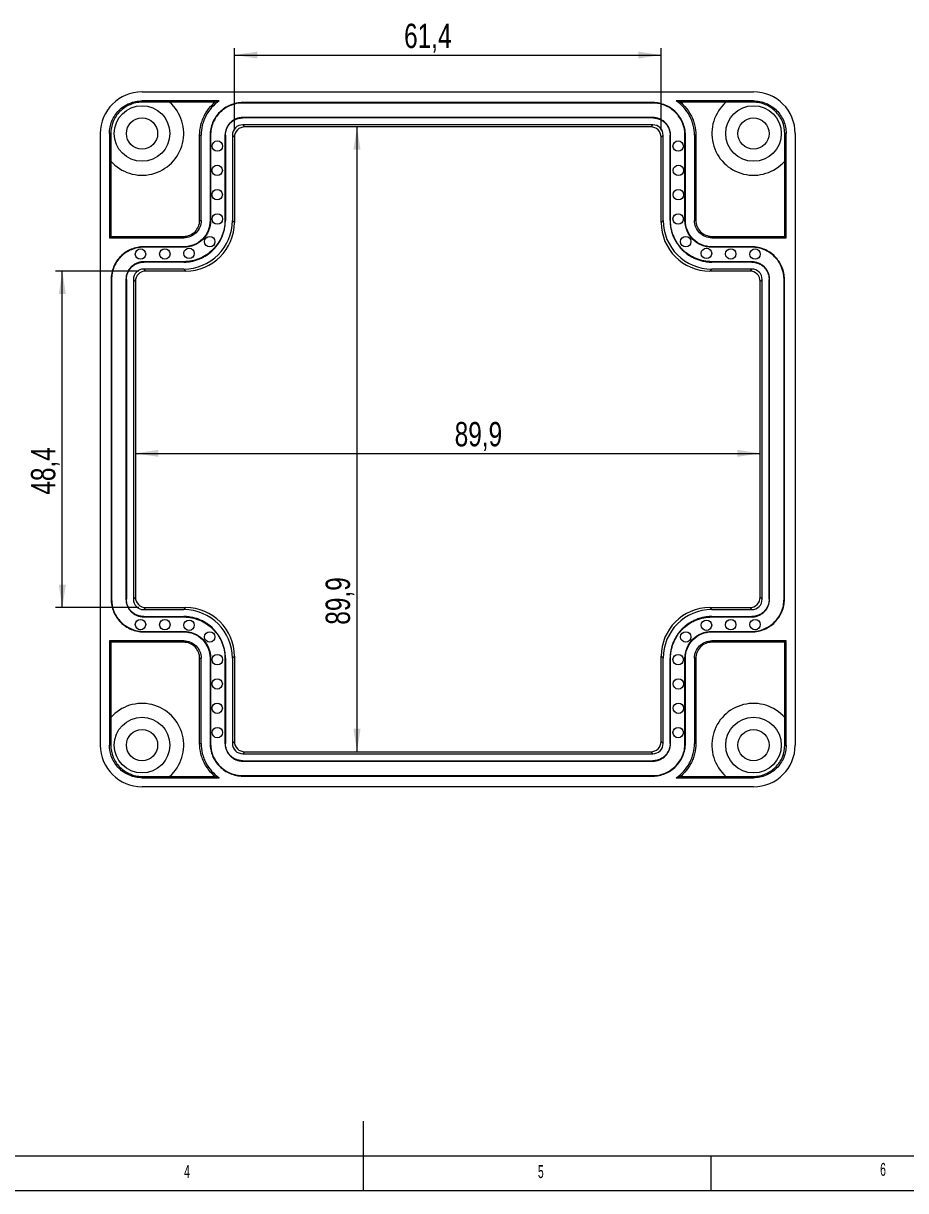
# Model space of a CAD drawing. Header units: millimetres. Extents: x 5 to 415, y 5 to 292.
# Drawn here: x 161 to 288, y 5 to 173 of the extents above; entities that cross this region are included whole.
import ezdxf

# ---------------------------------------------------------------- set-up
doc = ezdxf.new("R2010")
doc.units = ezdxf.units.MM
doc.layers.add('LAYER_1', color=179, linetype='Continuous', lineweight=15)
doc.styles.add('SLDTEXTSTYLE1', font='TXT', dxfattribs={"width": 0.605})
doc.styles.add('SLDTEXTSTYLE3', font='TXT', dxfattribs={"width": 0.75})
doc.dimstyles.new('SLDDIMSTYLE2', dxfattribs={"dimtxt": 3.5, "dimasz": 3.302, "dimexe": 0, "dimexo": 0.0625, "dimgap": 0.875, "dimtad": 1, "dimdec": 1, "dimrnd": 1e-09, "dimzin": 12, "dimdsep": 46, "dimtxsty": 'SLDTEXTSTYLE3', "dimsah": 1, "dimcen": 0.09, "dimadec": 0, "dimazin": 3, "dimtfac": 1, "dimtdec": 1, "dimtofl": 0, "dimtmove": 0, "dimatfit": 3, "dimfxl": 1, "dimfrac": 2, "dimtolj": 1, "dimtzin": 12, "dimarcsym": 0})
doc.dimstyles.new('SLDDIMSTYLE4', dxfattribs={"dimtxt": 3.5, "dimasz": 3.302, "dimexe": 0, "dimexo": 0.0625, "dimgap": 0.875, "dimtad": 1, "dimdec": 1, "dimrnd": 1e-09, "dimzin": 12, "dimdsep": 46, "dimtxsty": 'SLDTEXTSTYLE3', "dimsah": 1, "dimcen": 0.09, "dimadec": 0, "dimazin": 3, "dimtfac": 1, "dimtofl": 0, "dimtmove": 0, "dimatfit": 3, "dimfxl": 1, "dimfrac": 2, "dimtolj": 1, "dimtzin": 12, "dimarcsym": 0})

# ---------------------------------------------------------------- blocks, each defined once
blk = doc.blocks.new('*D18')
at = {"layer": 'LAYER_1'}
blk.add_line((177.16, 111.09), (267.08, 111.09), dxfattribs=at)
for points in [[(177.16, 111.09), (180.47, 110.58), (180.47, 111.59)], [(267.08, 111.09), (263.78, 111.59), (263.78, 110.58)]]:
    blk.add_solid(points, dxfattribs=at)
at = {"layer": 'LAYER_1', "insert": (223.12, 115.6, 7.7), "char_height": 3.5, "attachment_point": 1, "style": 'SLDTEXTSTYLE3'}
blk.add_mtext('89,9', dxfattribs=at)
blk = doc.blocks.new('*D19')
at = {"layer": 'LAYER_1'}
blk.add_line((209.06, 158.07), (209.06, 68.15), dxfattribs=at)
for points in [[(209.06, 158.07), (208.55, 154.76), (209.57, 154.76)], [(209.06, 68.15), (209.57, 71.45), (208.55, 71.45)]]:
    blk.add_solid(points, dxfattribs=at)
at = {"layer": 'LAYER_1', "insert": (204.55, 86.43, 7.7), "char_height": 3.5, "attachment_point": 1, "rotation": 90, "style": 'SLDTEXTSTYLE3'}
blk.add_mtext('89,9', dxfattribs=at)
blk = doc.blocks.new('*D20')
at = {"layer": 'LAYER_1'}
for p, q in [((177.66, 137.32), (165.65, 137.32)), ((166.65, 88.9), (166.65, 137.32)), ((177.66, 88.9), (165.65, 88.9))]:
    blk.add_line(p, q, dxfattribs=at)
for points in [[(166.65, 137.32), (166.14, 134.01), (167.16, 134.01)], [(166.65, 88.9), (167.16, 92.2), (166.14, 92.2)]]:
    blk.add_solid(points, dxfattribs=at)
at = {"layer": 'LAYER_1', "insert": (162.14, 105.14, 7.7), "char_height": 3.5, "attachment_point": 1, "rotation": 90, "style": 'SLDTEXTSTYLE3'}
blk.add_mtext('48,4', dxfattribs=at)
blk = doc.blocks.new('*D21')
at = {"layer": 'LAYER_1'}
for p, q in [((191.41, 157.57), (191.41, 169.4)), ((191.41, 168.4), (252.83, 168.4)), ((252.83, 157.57), (252.83, 169.4))]:
    blk.add_line(p, q, dxfattribs=at)
for points in [[(191.41, 168.4), (194.72, 167.89), (194.72, 168.9)], [(252.83, 168.4), (249.53, 168.9), (249.53, 167.89)]]:
    blk.add_solid(points, dxfattribs=at)
at = {"layer": 'LAYER_1', "insert": (215.84, 172.91, 7.7), "char_height": 3.5, "attachment_point": 1, "style": 'SLDTEXTSTYLE3'}
blk.add_mtext('61,4', dxfattribs=at)

msp = doc.modelspace()

# ---------------------------------------------------------------- linework, layer by layer
at = {"color": 7, "linetype": 'Continuous', "lineweight": 15}
for p, q in [((178.121, 163.106), (266.125, 163.106)), ((178.121, 161.6), (178.121, 161.806)), ((189.232, 161.806), (178.121, 161.806)), ((182.099, 161.6), (178.121, 161.6)), ((188.622, 161.6), (182.099, 161.6)), ((251.624, 161.556), (192.623, 161.556)), ((192.623, 161.497), (192.623, 161.556)), ((251.624, 161.497), (192.623, 161.497)), ((251.624, 161.497), (251.624, 161.556)), ((266.125, 161.806), (255.015, 161.806)), ((262.148, 161.6), (255.625, 161.6)), ((266.125, 161.6), (262.148, 161.6)), ((266.125, 161.6), (266.125, 161.806)), ((192.623, 159.415), (192.623, 159.356)), ((251.624, 159.415), (192.623, 159.415)), ((251.624, 159.356), (192.623, 159.356)), ((251.624, 158.356), (192.623, 158.356)), ((192.623, 158.356), (192.913, 158.065)), ((251.333, 158.065), (192.913, 158.065)), ((251.333, 158.065), (251.624, 158.356)), ((251.624, 159.415), (251.624, 159.356)), ((172.123, 69.104), (172.123, 157.108)), ((173.629, 157.108), (173.423, 157.108)), ((173.423, 157.108), (173.423, 142.106)), ((173.629, 157.108), (173.629, 153.13)), ((186.417, 156.856), (186.623, 156.856)), ((186.417, 144.603), (186.417, 156.856)), ((186.623, 144.603), (186.623, 156.856)), ((187.923, 156.856), (187.923, 144.603)), ((187.982, 156.856), (187.923, 156.856)), ((187.982, 156.856), (187.982, 144.603)), ((190.064, 156.856), (190.064, 144.603)), ((190.064, 156.856), (190.123, 156.856)), ((190.123, 156.856), (190.123, 144.603)), ((191.123, 156.856), (191.123, 144.603)), ((191.414, 156.566), (191.123, 156.856)), ((191.414, 156.566), (191.414, 144.313)), ((253.123, 156.856), (252.833, 156.566)), ((252.833, 144.313), (252.833, 156.566)), ((253.123, 144.603), (253.123, 156.856)), ((254.182, 156.856), (254.123, 156.856)), ((254.123, 144.603), (254.123, 156.856)), ((254.182, 144.603), (254.182, 156.856)), ((256.264, 156.856), (256.323, 156.856)), ((256.264, 144.603), (256.264, 156.856)), ((256.323, 144.603), (256.323, 156.856)), ((257.623, 156.856), (257.623, 144.603)), ((257.829, 156.856), (257.623, 156.856)), ((257.829, 156.856), (257.829, 144.603)), ((270.617, 157.108), (270.823, 157.108)), ((270.617, 153.13), (270.617, 157.108)), ((270.823, 142.106), (270.823, 157.108)), ((272.123, 157.108), (272.123, 69.104)), ((173.629, 153.13), (173.629, 142.312)), ((270.617, 142.312), (270.617, 153.13)), ((186.417, 144.603), (186.623, 144.603)), ((187.982, 144.603), (187.923, 144.603)), ((190.064, 144.603), (190.123, 144.603)), ((191.123, 144.603), (191.414, 144.313)), ((252.833, 144.313), (253.123, 144.603)), ((254.182, 144.603), (254.123, 144.603)), ((256.264, 144.603), (256.323, 144.603)), ((257.829, 144.603), (257.623, 144.603)), ((173.629, 142.312), (173.423, 142.106)), ((173.423, 142.106), (184.126, 142.106)), ((173.629, 142.312), (184.126, 142.312)), ((184.126, 142.312), (184.126, 142.106)), ((260.121, 142.312), (260.121, 142.106)), ((260.121, 142.312), (270.617, 142.312)), ((260.121, 142.106), (270.823, 142.106)), ((270.617, 142.312), (270.823, 142.106)), ((184.126, 140.806), (178.373, 140.806)), ((178.373, 140.747), (178.373, 140.806)), ((184.126, 140.747), (178.373, 140.747)), ((184.126, 140.747), (184.126, 140.806)), ((265.874, 140.806), (260.121, 140.806)), ((260.121, 140.747), (260.121, 140.806)), ((265.874, 140.747), (260.121, 140.747)), ((265.874, 140.747), (265.874, 140.806)), ((178.373, 138.665), (178.373, 138.606)), ((184.126, 138.665), (178.373, 138.665)), ((184.126, 138.606), (178.373, 138.606)), ((184.126, 138.665), (184.126, 138.606)), ((260.121, 138.665), (260.121, 138.606)), ((265.874, 138.665), (260.121, 138.665)), ((265.874, 138.606), (260.121, 138.606)), ((265.874, 138.665), (265.874, 138.606)), ((173.673, 136.106), (173.673, 90.105)), ((173.732, 136.106), (173.673, 136.106)), ((173.732, 136.106), (173.732, 90.105)), ((175.814, 136.106), (175.814, 90.105)), ((175.814, 136.106), (175.873, 136.106)), ((175.873, 136.106), (175.873, 90.105)), ((176.873, 136.106), (176.873, 90.105)), ((177.164, 135.816), (176.873, 136.106)), ((184.126, 137.606), (178.373, 137.606)), ((178.373, 137.606), (178.663, 137.315)), ((184.416, 137.315), (178.663, 137.315)), ((184.416, 137.315), (184.126, 137.606)), ((260.121, 137.606), (259.83, 137.315)), ((265.583, 137.315), (259.83, 137.315)), ((265.874, 137.606), (260.121, 137.606)), ((265.583, 137.315), (265.874, 137.606)), ((267.373, 136.106), (267.083, 135.816)), ((267.373, 90.105), (267.373, 136.106)), ((268.432, 136.106), (268.373, 136.106)), ((268.373, 90.105), (268.373, 136.106)), ((268.432, 90.105), (268.432, 136.106)), ((270.514, 136.106), (270.573, 136.106)), ((270.514, 90.105), (270.514, 136.106)), ((270.573, 90.105), (270.573, 136.106)), ((177.164, 135.816), (177.164, 90.396)), ((267.083, 90.396), (267.083, 135.816)), ((173.732, 90.105), (173.673, 90.105)), ((175.814, 90.105), (175.873, 90.105)), ((176.873, 90.105), (177.164, 90.396)), ((267.083, 90.396), (267.373, 90.105)), ((268.432, 90.105), (268.373, 90.105)), ((270.514, 90.105), (270.573, 90.105)), ((178.663, 88.897), (178.373, 88.606)), ((178.373, 88.606), (184.126, 88.606)), ((178.373, 87.547), (178.373, 87.606)), ((178.373, 87.606), (184.126, 87.606)), ((178.373, 87.547), (184.126, 87.547)), ((178.663, 88.897), (184.416, 88.897)), ((184.126, 88.606), (184.416, 88.897)), ((184.126, 87.547), (184.126, 87.606)), ((259.83, 88.897), (260.121, 88.606)), ((259.83, 88.897), (265.583, 88.897)), ((260.121, 88.606), (265.874, 88.606)), ((260.121, 87.547), (260.121, 87.606)), ((260.121, 87.606), (265.874, 87.606)), ((260.121, 87.547), (265.874, 87.547)), ((265.874, 88.606), (265.583, 88.897)), ((265.874, 87.547), (265.874, 87.606)), ((184.126, 84.106), (173.423, 84.106)), ((173.423, 84.106), (173.423, 69.104)), ((173.629, 83.9), (173.423, 84.106)), ((178.373, 85.465), (178.373, 85.406)), ((178.373, 85.465), (184.126, 85.465)), ((178.373, 85.406), (184.126, 85.406)), ((184.126, 85.465), (184.126, 85.406)), ((184.126, 83.9), (184.126, 84.106)), ((260.121, 85.465), (260.121, 85.406)), ((260.121, 85.465), (265.874, 85.465)), ((260.121, 85.406), (265.874, 85.406)), ((260.121, 83.9), (260.121, 84.106)), ((270.823, 84.106), (260.121, 84.106)), ((265.874, 85.465), (265.874, 85.406)), ((270.617, 83.9), (270.823, 84.106)), ((270.823, 69.104), (270.823, 84.106)), ((184.126, 83.9), (173.629, 83.9)), ((173.629, 83.9), (173.629, 73.081)), ((270.617, 83.9), (260.121, 83.9)), ((270.617, 73.081), (270.617, 83.9)), ((186.417, 81.608), (186.623, 81.608)), ((186.417, 69.355), (186.417, 81.608)), ((186.623, 69.355), (186.623, 81.608)), ((187.923, 81.608), (187.923, 69.355)), ((187.982, 81.608), (187.923, 81.608)), ((187.982, 81.608), (187.982, 69.355)), ((190.064, 81.608), (190.064, 69.355)), ((190.064, 81.608), (190.123, 81.608)), ((190.123, 81.608), (190.123, 69.355)), ((191.414, 81.899), (191.123, 81.608)), ((191.123, 81.608), (191.123, 69.355)), ((191.414, 81.899), (191.414, 69.646)), ((253.123, 81.608), (252.833, 81.899)), ((252.833, 69.646), (252.833, 81.899)), ((253.123, 69.355), (253.123, 81.608)), ((254.182, 81.608), (254.123, 81.608)), ((254.123, 69.355), (254.123, 81.608)), ((254.182, 69.355), (254.182, 81.608)), ((256.264, 69.355), (256.264, 81.608)), ((256.264, 81.608), (256.323, 81.608)), ((256.323, 69.355), (256.323, 81.608)), ((257.829, 81.608), (257.623, 81.608)), ((257.623, 81.608), (257.623, 69.355)), ((257.829, 81.608), (257.829, 69.355)), ((173.629, 73.081), (173.629, 69.104)), ((270.617, 69.104), (270.617, 73.081)), ((173.629, 69.104), (173.423, 69.104)), ((186.417, 69.355), (186.623, 69.355)), ((187.982, 69.355), (187.923, 69.355)), ((190.064, 69.355), (190.123, 69.355)), ((191.123, 69.355), (191.414, 69.646)), ((252.833, 69.646), (253.123, 69.355)), ((254.182, 69.355), (254.123, 69.355)), ((256.264, 69.355), (256.323, 69.355)), ((257.829, 69.355), (257.623, 69.355)), ((270.617, 69.104), (270.823, 69.104)), ((192.913, 68.147), (192.623, 67.856)), ((192.623, 67.856), (251.624, 67.856)), ((192.913, 68.147), (251.333, 68.147)), ((251.624, 67.856), (251.333, 68.147)), ((192.623, 66.797), (192.623, 66.856)), ((192.623, 66.856), (251.624, 66.856)), ((192.623, 66.797), (251.624, 66.797)), ((251.624, 66.797), (251.624, 66.856)), ((178.121, 64.612), (178.121, 64.406)), ((178.121, 64.612), (182.099, 64.612)), ((178.121, 64.406), (189.232, 64.406)), ((182.099, 64.612), (188.622, 64.612)), ((192.623, 64.715), (192.623, 64.656)), ((192.623, 64.715), (251.624, 64.715)), ((192.623, 64.656), (251.624, 64.656)), ((251.624, 64.715), (251.624, 64.656)), ((255.015, 64.406), (266.125, 64.406)), ((255.625, 64.612), (262.148, 64.612)), ((262.148, 64.612), (266.125, 64.612)), ((266.125, 64.612), (266.125, 64.406)), ((266.125, 63.106), (178.121, 63.106))]:
    msp.add_line(p, q, dxfattribs=at)
for centre, radius in [((178.123, 157.106), 4), ((266.123, 157.106), 4), ((178.123, 157.106), 2.25), ((266.123, 157.106), 2.25), ((188.964, 155.306), 0.75), ((255.282, 155.306), 0.75), ((188.936, 151.806), 0.75), ((255.311, 151.806), 0.75), ((188.937, 148.306), 0.75), ((255.309, 148.306), 0.75), ((188.962, 144.808), 0.75), ((255.285, 144.808), 0.75), ((187.874, 141.546), 0.75), ((256.372, 141.546), 0.75), ((177.901, 139.762), 0.75), ((181.401, 139.775), 0.75), ((184.893, 139.864), 0.75), ((259.354, 139.864), 0.75), ((262.846, 139.775), 0.75), ((266.346, 139.762), 0.75), ((177.901, 86.45), 0.75), ((181.401, 86.437), 0.75), ((184.893, 86.348), 0.75), ((259.354, 86.348), 0.75), ((262.846, 86.437), 0.75), ((266.346, 86.45), 0.75), ((187.874, 84.666), 0.75), ((256.372, 84.666), 0.75), ((188.962, 81.404), 0.75), ((255.285, 81.404), 0.75), ((188.937, 77.906), 0.75), ((255.309, 77.906), 0.75), ((188.936, 74.406), 0.75), ((255.311, 74.406), 0.75), ((178.123, 69.106), 4), ((266.123, 69.106), 4), ((178.123, 69.106), 2.25), ((188.964, 70.906), 0.75), ((255.282, 70.906), 0.75), ((266.123, 69.106), 2.25)]:
    msp.add_circle(centre, radius, dxfattribs=at)
for centre, start, end in [((178.123, 157.106), 221.49574, 48.50426), ((266.123, 157.106), 131.49574, 318.50426), ((178.123, 69.106), 311.49574, 138.50426), ((266.123, 69.106), 41.49574, 228.50426)]:
    msp.add_arc(centre, 6, start, end, dxfattribs=at)
for centre, major_axis, start_param, end_param in [((178.125, 157.104), (-4.246, 4.246), 5.4981298, 7.0682409), ((266.121, 157.104), (4.246, 4.246), 5.4981298, 7.0682409), ((192.624, 156.855), (1.061, -1.061), 2.3565371, 3.9266482), ((192.914, 156.565), (1.061, -1.061), 2.3565371, 3.9266482), ((251.332, 156.565), (-1.061, -1.061), 2.3565371, 3.9266482), ((251.623, 156.855), (-1.061, -1.061), 2.3565371, 3.9266482), ((184.121, 144.608), (-4.953, 4.953), 2.3565371, 3.9266482), ((260.126, 144.608), (4.953, 4.953), 2.3565371, 3.9266482), ((184.412, 144.318), (-4.953, 4.953), 2.3565371, 3.9266482), ((259.835, 144.318), (4.953, 4.953), 2.3565371, 3.9266482), ((178.374, 136.105), (1.061, -1.061), 2.3565371, 3.9266482), ((178.664, 135.815), (1.061, -1.061), 2.3565371, 3.9266482), ((265.582, 135.815), (-1.061, -1.061), 2.3565371, 3.9266482), ((265.873, 136.105), (-1.061, -1.061), 2.3565371, 3.9266482), ((178.374, 90.106), (1.061, 1.061), 2.3565371, 3.9266482), ((178.664, 90.397), (1.061, 1.061), 2.3565371, 3.9266482), ((265.582, 90.397), (-1.061, 1.061), 2.3565371, 3.9266482), ((265.873, 90.106), (-1.061, 1.061), 2.3565371, 3.9266482), ((184.121, 81.603), (-4.953, -4.953), 2.3565371, 3.9266482), ((184.412, 81.894), (-4.953, -4.953), 2.3565371, 3.9266482), ((259.835, 81.894), (4.953, -4.953), 2.3565371, 3.9266482), ((260.126, 81.603), (4.953, -4.953), 2.3565371, 3.9266482), ((178.125, 69.108), (-4.246, -4.246), 5.4981298, 7.0682409), ((192.624, 69.356), (1.061, 1.061), 2.3565371, 3.9266482), ((192.914, 69.647), (1.061, 1.061), 2.3565371, 3.9266482), ((251.332, 69.647), (-1.061, 1.061), 2.3565371, 3.9266482), ((251.623, 69.356), (-1.061, 1.061), 2.3565371, 3.9266482), ((266.121, 69.108), (4.246, -4.246), 5.4981298, 7.0682409)]:
    msp.add_ellipse(centre, major_axis=major_axis, ratio=0.999315, start_param=start_param, end_param=end_param, dxfattribs=at)
for points, knots in [([(173.423, 157.108), (173.423, 157.723), (173.546, 158.338), (174.016, 159.474), (174.364, 159.995), (175.234, 160.865), (175.755, 161.213), (176.891, 161.684), (177.506, 161.806), (178.121, 161.806)], [0, 0, 0, 0, 0.25, 0.25, 0.5, 0.5, 0.75, 0.75, 1, 1, 1, 1]), ([(178.121, 161.6), (177.533, 161.6), (176.945, 161.483), (175.859, 161.033), (175.36, 160.7), (174.529, 159.869), (174.196, 159.37), (173.746, 158.284), (173.629, 157.696), (173.629, 157.108)], [0, 0, 0, 0, 0.25, 0.25, 0.5, 0.5, 0.75, 0.75, 1, 1, 1, 1]), ([(186.417, 156.856), (186.417, 157.36), (186.48, 157.86), (186.66, 158.591), (186.735, 158.832), (186.914, 159.303), (187.018, 159.533), (187.37, 160.199), (187.657, 160.612), (188.186, 161.205), (188.397, 161.411), (188.622, 161.6)], [0.10335457, 0.10335457, 0.10335457, 0.10335457, 0.35335457, 0.35335457, 0.47835457, 0.47835457, 0.60335457, 0.60335457, 0.85335457, 0.85335457, 1, 1, 1, 1]), ([(189.232, 161.806), (188.833, 161.533), (188.467, 161.21), (187.822, 160.488), (187.544, 160.088), (187.204, 159.444), (187.104, 159.222), (186.931, 158.766), (186.858, 158.534), (186.683, 157.827), (186.623, 157.343), (186.623, 156.856)], [0, 0, 0, 0, 0.25, 0.25, 0.5, 0.5, 0.625, 0.625, 0.75, 0.75, 1, 1, 1, 1]), ([(192.623, 161.556), (192.012, 161.556), (191.394, 161.434), (190.255, 160.963), (189.735, 160.614), (188.867, 159.747), (188.518, 159.228), (188.047, 158.089), (187.923, 157.469), (187.923, 156.856)], [0, 0, 0, 0, 0.25, 0.25, 0.5, 0.5, 0.75, 0.75, 1, 1, 1, 1]), ([(192.623, 161.497), (192.019, 161.497), (191.409, 161.376), (190.285, 160.911), (189.771, 160.567), (188.914, 159.711), (188.57, 159.198), (188.104, 158.074), (187.982, 157.461), (187.982, 156.856)], [0, 0, 0, 0, 0.25, 0.25, 0.5, 0.5, 0.75, 0.75, 1, 1, 1, 1]), ([(256.323, 156.856), (256.323, 157.468), (256.201, 158.086), (255.73, 159.224), (255.382, 159.744), (254.514, 160.613), (253.996, 160.961), (252.856, 161.432), (252.236, 161.556), (251.624, 161.556)], [0, 0, 0, 0, 0.25, 0.25, 0.5, 0.5, 0.75, 0.75, 1, 1, 1, 1]), ([(256.264, 156.856), (256.264, 157.46), (256.144, 158.07), (255.679, 159.194), (255.335, 159.708), (254.478, 160.565), (253.966, 160.909), (252.841, 161.375), (252.228, 161.497), (251.624, 161.497)], [0, 0, 0, 0, 0.25, 0.25, 0.5, 0.5, 0.75, 0.75, 1, 1, 1, 1]), ([(257.623, 156.856), (257.623, 157.343), (257.563, 157.827), (257.388, 158.534), (257.316, 158.766), (257.143, 159.222), (257.042, 159.444), (256.702, 160.088), (256.424, 160.488), (255.78, 161.21), (255.413, 161.533), (255.015, 161.806)], [0, 0, 0, 0, 0.25, 0.25, 0.375, 0.375, 0.5, 0.5, 0.75, 0.75, 1, 1, 1, 1]), ([(255.625, 161.6), (255.849, 161.411), (256.06, 161.205), (256.589, 160.612), (256.877, 160.199), (257.228, 159.533), (257.332, 159.303), (257.512, 158.832), (257.586, 158.591), (257.767, 157.86), (257.829, 157.36), (257.829, 156.856)], [0, 0, 0, 0, 0.14664543, 0.14664543, 0.39664543, 0.39664543, 0.52164543, 0.52164543, 0.64664543, 0.64664543, 0.89664543, 0.89664543, 0.89664543, 0.89664543]), ([(266.125, 161.806), (266.741, 161.806), (267.355, 161.684), (268.492, 161.213), (269.013, 160.865), (269.882, 159.995), (270.23, 159.474), (270.701, 158.338), (270.823, 157.723), (270.823, 157.108)], [0, 0, 0, 0, 0.25, 0.25, 0.5, 0.5, 0.75, 0.75, 1, 1, 1, 1]), ([(270.617, 157.108), (270.617, 157.696), (270.5, 158.284), (270.051, 159.37), (269.717, 159.869), (268.886, 160.7), (268.388, 161.033), (267.302, 161.483), (266.713, 161.6), (266.125, 161.6)], [0, 0, 0, 0, 0.25, 0.25, 0.5, 0.5, 0.75, 0.75, 1, 1, 1, 1]), ([(192.623, 159.415), (192.454, 159.415), (192.288, 159.398), (191.961, 159.333), (191.799, 159.284), (191.489, 159.156), (191.342, 159.077), (191.064, 158.892), (190.932, 158.784), (190.696, 158.548), (190.59, 158.42), (190.403, 158.14), (190.324, 157.991), (190.132, 157.53), (190.064, 157.194), (190.064, 156.856)], [0, 0, 0, 0, 0.125, 0.125, 0.25, 0.25, 0.375, 0.375, 0.5, 0.5, 0.625, 0.625, 0.75, 0.75, 1, 1, 1, 1]), ([(190.123, 156.856), (190.124, 156.911), (190.126, 157.021), (190.143, 157.184), (190.169, 157.346), (190.207, 157.505), (190.255, 157.662), (190.351, 157.917), (190.531, 158.256), (190.845, 158.635), (191.225, 158.949), (191.612, 159.155), (191.974, 159.278), (192.295, 159.344), (192.513, 159.352), (192.623, 159.356)], [0, 0, 0, 0, 0.0421201, 0.0838693, 0.1254273, 0.1669761, 0.2086982, 0.2507735, 0.3754666, 0.5002939, 0.6250398, 0.7499253, 0.8334292, 0.9163044, 1, 1, 1, 1]), ([(254.182, 156.856), (254.182, 157.025), (254.166, 157.191), (254.101, 157.518), (254.052, 157.681), (253.923, 157.99), (253.845, 158.137), (253.659, 158.415), (253.552, 158.547), (253.316, 158.783), (253.187, 158.889), (252.908, 159.076), (252.759, 159.155), (252.297, 159.347), (251.962, 159.415), (251.624, 159.415)], [0, 0, 0, 0, 0.125, 0.125, 0.25, 0.25, 0.375, 0.375, 0.5, 0.5, 0.625, 0.625, 0.75, 0.75, 1, 1, 1, 1]), ([(251.624, 159.356), (251.679, 159.355), (251.789, 159.353), (251.952, 159.336), (252.113, 159.31), (252.272, 159.273), (252.429, 159.225), (252.684, 159.128), (253.023, 158.948), (253.403, 158.634), (253.716, 158.254), (253.922, 157.867), (254.045, 157.506), (254.111, 157.184), (254.119, 156.966), (254.123, 156.856)], [0, 0, 0, 0, 0.0421201, 0.0838693, 0.1254273, 0.1669761, 0.2086982, 0.2507735, 0.3754666, 0.5002939, 0.6250398, 0.7499253, 0.8334292, 0.9163044, 1, 1, 1, 1]), ([(190.064, 144.603), (190.064, 144.211), (190.026, 143.826), (189.913, 143.257), (189.866, 143.069), (189.753, 142.696), (189.687, 142.51), (189.464, 141.971), (189.282, 141.63), (188.851, 140.985), (188.6, 140.679), (188.053, 140.132), (187.754, 139.886), (187.268, 139.56), (187.099, 139.459), (186.757, 139.276), (186.582, 139.193), (186.046, 138.97), (185.673, 138.856), (184.906, 138.703), (184.518, 138.665), (184.126, 138.665)], [0, 0, 0, 0, 0.125, 0.125, 0.1875, 0.1875, 0.25, 0.25, 0.375, 0.375, 0.5, 0.5, 0.625, 0.625, 0.6875, 0.6875, 0.75, 0.75, 0.875, 0.875, 1, 1, 1, 1]), ([(184.126, 138.606), (184.205, 138.607), (184.363, 138.609), (184.599, 138.623), (184.834, 138.646), (185.068, 138.679), (185.417, 138.741), (185.875, 138.856), (186.43, 139.055), (186.963, 139.308), (187.635, 139.712), (188.397, 140.338), (189.022, 141.1), (189.425, 141.773), (189.676, 142.305), (189.875, 142.86), (190.002, 143.369), (190.076, 143.821), (190.116, 144.211), (190.121, 144.473), (190.123, 144.603)], [0, 0, 0, 0, 0.0251727, 0.0502815, 0.0753653, 0.1004632, 0.1256143, 0.1881129, 0.2506648, 0.3131796, 0.3757499, 0.5002372, 0.6253634, 0.6876102, 0.7499178, 0.8124882, 0.8751197, 0.9167357, 0.9583031, 1, 1, 1, 1]), ([(187.923, 144.603), (187.923, 144.109), (187.825, 143.61), (187.444, 142.69), (187.163, 142.27), (186.462, 141.568), (186.043, 141.287), (185.122, 140.906), (184.621, 140.806), (184.126, 140.806)], [0, 0, 0, 0, 0.25, 0.25, 0.5, 0.5, 0.75, 0.75, 1, 1, 1, 1]), ([(186.623, 144.603), (186.623, 144.283), (186.557, 143.946), (186.309, 143.347), (186.122, 143.067), (185.663, 142.608), (185.385, 142.422), (184.785, 142.173), (184.446, 142.106), (184.126, 142.106)], [0, 0, 0, 0, 0.25, 0.25, 0.5, 0.5, 0.75, 0.75, 1, 1, 1, 1]), ([(184.126, 142.312), (184.418, 142.312), (184.732, 142.374), (185.281, 142.601), (185.537, 142.773), (185.957, 143.193), (186.13, 143.452), (186.356, 143.999), (186.417, 144.311), (186.417, 144.603)], [0, 0, 0, 0, 0.25, 0.25, 0.5, 0.5, 0.75, 0.75, 1, 1, 1, 1]), ([(187.982, 144.603), (187.982, 144.102), (187.882, 143.595), (187.496, 142.66), (187.21, 142.233), (186.498, 141.521), (186.073, 141.235), (185.138, 140.848), (184.629, 140.747), (184.126, 140.747)], [0, 0, 0, 0, 0.25, 0.25, 0.5, 0.5, 0.75, 0.75, 1, 1, 1, 1]), ([(254.123, 144.603), (254.124, 144.524), (254.126, 144.367), (254.141, 144.13), (254.164, 143.895), (254.196, 143.661), (254.259, 143.313), (254.374, 142.855), (254.573, 142.3), (254.825, 141.767), (255.229, 141.094), (255.855, 140.332), (256.618, 139.707), (257.291, 139.304), (257.823, 139.053), (258.378, 138.854), (258.887, 138.727), (259.338, 138.653), (259.729, 138.613), (259.99, 138.608), (260.121, 138.606)], [0, 0, 0, 0, 0.0251727, 0.0502815, 0.0753653, 0.1004632, 0.1256143, 0.1881129, 0.2506648, 0.3131796, 0.3757499, 0.5002372, 0.6253634, 0.6876102, 0.7499178, 0.8124882, 0.8751197, 0.9167357, 0.9583031, 1, 1, 1, 1]), ([(260.121, 138.665), (259.729, 138.665), (259.343, 138.703), (258.774, 138.816), (258.586, 138.863), (258.213, 138.976), (258.028, 139.042), (257.489, 139.265), (257.148, 139.448), (256.502, 139.878), (256.197, 140.129), (255.649, 140.676), (255.403, 140.975), (255.077, 141.461), (254.976, 141.63), (254.793, 141.972), (254.71, 142.147), (254.488, 142.683), (254.374, 143.056), (254.221, 143.824), (254.182, 144.211), (254.182, 144.603)], [0, 0, 0, 0, 0.125, 0.125, 0.1875, 0.1875, 0.25, 0.25, 0.375, 0.375, 0.5, 0.5, 0.625, 0.625, 0.6875, 0.6875, 0.75, 0.75, 0.875, 0.875, 1, 1, 1, 1]), ([(260.121, 140.747), (259.619, 140.747), (259.112, 140.847), (258.178, 141.234), (257.751, 141.519), (257.038, 142.231), (256.753, 142.657), (256.366, 143.592), (256.264, 144.1), (256.264, 144.603)], [0, 0, 0, 0, 0.25, 0.25, 0.5, 0.5, 0.75, 0.75, 1, 1, 1, 1]), ([(260.121, 140.806), (259.627, 140.806), (259.127, 140.905), (258.207, 141.285), (257.787, 141.567), (257.085, 142.267), (256.804, 142.686), (256.423, 143.607), (256.323, 144.108), (256.323, 144.603)], [0, 0, 0, 0, 0.25, 0.25, 0.5, 0.5, 0.75, 0.75, 1, 1, 1, 1]), ([(260.121, 142.106), (259.8, 142.106), (259.462, 142.173), (258.861, 142.422), (258.584, 142.608), (258.125, 143.067), (257.938, 143.347), (257.69, 143.946), (257.623, 144.283), (257.623, 144.603)], [0, 0, 0, 0, 0.25, 0.25, 0.5, 0.5, 0.75, 0.75, 1, 1, 1, 1]), ([(257.829, 144.603), (257.829, 144.311), (257.891, 143.999), (258.117, 143.452), (258.29, 143.193), (258.71, 142.773), (258.966, 142.601), (259.514, 142.374), (259.829, 142.312), (260.121, 142.312)], [0, 0, 0, 0, 0.25, 0.25, 0.5, 0.5, 0.75, 0.75, 1, 1, 1, 1]), ([(178.373, 140.806), (177.762, 140.806), (177.144, 140.684), (176.005, 140.213), (175.485, 139.864), (174.617, 138.997), (174.268, 138.478), (173.797, 137.339), (173.673, 136.719), (173.673, 136.106)], [0, 0, 0, 0, 0.25, 0.25, 0.5, 0.5, 0.75, 0.75, 1, 1, 1, 1]), ([(178.373, 140.747), (177.769, 140.747), (177.159, 140.626), (176.035, 140.161), (175.521, 139.817), (174.664, 138.961), (174.32, 138.448), (173.854, 137.324), (173.732, 136.711), (173.732, 136.106)], [0, 0, 0, 0, 0.25, 0.25, 0.5, 0.5, 0.75, 0.75, 1, 1, 1, 1]), ([(270.573, 136.106), (270.573, 136.718), (270.451, 137.336), (269.98, 138.474), (269.632, 138.994), (268.764, 139.863), (268.246, 140.211), (267.106, 140.682), (266.486, 140.806), (265.874, 140.806)], [0, 0, 0, 0, 0.25, 0.25, 0.5, 0.5, 0.75, 0.75, 1, 1, 1, 1]), ([(270.514, 136.106), (270.514, 136.71), (270.394, 137.32), (269.929, 138.444), (269.585, 138.958), (268.728, 139.815), (268.216, 140.159), (267.091, 140.625), (266.478, 140.747), (265.874, 140.747)], [0, 0, 0, 0, 0.25, 0.25, 0.5, 0.5, 0.75, 0.75, 1, 1, 1, 1]), ([(178.373, 138.665), (178.204, 138.665), (178.038, 138.648), (177.711, 138.583), (177.549, 138.534), (177.239, 138.406), (177.092, 138.327), (176.814, 138.142), (176.682, 138.034), (176.446, 137.798), (176.34, 137.67), (176.153, 137.39), (176.074, 137.241), (175.882, 136.78), (175.814, 136.444), (175.814, 136.106)], [0, 0, 0, 0, 0.125, 0.125, 0.25, 0.25, 0.375, 0.375, 0.5, 0.5, 0.625, 0.625, 0.75, 0.75, 1, 1, 1, 1]), ([(175.873, 136.106), (175.874, 136.161), (175.876, 136.271), (175.893, 136.434), (175.919, 136.596), (175.957, 136.755), (176.005, 136.912), (176.101, 137.167), (176.281, 137.506), (176.595, 137.885), (176.975, 138.199), (177.362, 138.405), (177.724, 138.528), (178.045, 138.594), (178.263, 138.602), (178.373, 138.606)], [0, 0, 0, 0, 0.0421201, 0.0838693, 0.1254273, 0.1669761, 0.2086982, 0.2507735, 0.3754666, 0.5002939, 0.6250398, 0.7499253, 0.8334292, 0.9163044, 1, 1, 1, 1]), ([(268.432, 136.106), (268.432, 136.275), (268.416, 136.441), (268.351, 136.768), (268.302, 136.931), (268.173, 137.24), (268.095, 137.387), (267.909, 137.665), (267.802, 137.797), (267.566, 138.033), (267.437, 138.139), (267.158, 138.326), (267.009, 138.405), (266.547, 138.597), (266.212, 138.665), (265.874, 138.665)], [0, 0, 0, 0, 0.125, 0.125, 0.25, 0.25, 0.375, 0.375, 0.5, 0.5, 0.625, 0.625, 0.75, 0.75, 1, 1, 1, 1]), ([(265.874, 138.606), (265.929, 138.605), (266.039, 138.603), (266.202, 138.586), (266.363, 138.56), (266.522, 138.523), (266.679, 138.475), (266.934, 138.378), (267.273, 138.198), (267.653, 137.884), (267.966, 137.504), (268.172, 137.117), (268.295, 136.756), (268.361, 136.434), (268.369, 136.216), (268.373, 136.106)], [0, 0, 0, 0, 0.0421201, 0.0838693, 0.1254273, 0.1669761, 0.2086982, 0.2507735, 0.3754666, 0.5002939, 0.6250398, 0.7499253, 0.8334292, 0.9163044, 1, 1, 1, 1]), ([(173.673, 90.105), (173.673, 89.494), (173.796, 88.876), (174.266, 87.738), (174.615, 87.218), (175.482, 86.349), (176.001, 86.001), (177.14, 85.529), (177.76, 85.406), (178.373, 85.406)], [0, 0, 0, 0, 0.25, 0.25, 0.5, 0.5, 0.75, 0.75, 1, 1, 1, 1]), ([(173.732, 90.105), (173.732, 89.502), (173.853, 88.891), (174.318, 87.768), (174.662, 87.254), (175.518, 86.396), (176.031, 86.052), (177.155, 85.587), (177.768, 85.465), (178.373, 85.465)], [0, 0, 0, 0, 0.25, 0.25, 0.5, 0.5, 0.75, 0.75, 1, 1, 1, 1]), ([(175.814, 90.105), (175.814, 89.936), (175.831, 89.77), (175.896, 89.444), (175.945, 89.281), (176.073, 88.971), (176.152, 88.825), (176.337, 88.547), (176.445, 88.415), (176.681, 88.179), (176.81, 88.073), (177.089, 87.886), (177.238, 87.806), (177.699, 87.615), (178.035, 87.547), (178.373, 87.547)], [0, 0, 0, 0, 0.125, 0.125, 0.25, 0.25, 0.375, 0.375, 0.5, 0.5, 0.625, 0.625, 0.75, 0.75, 1, 1, 1, 1]), ([(178.373, 87.606), (178.318, 87.607), (178.208, 87.609), (178.045, 87.626), (177.884, 87.652), (177.724, 87.689), (177.568, 87.737), (177.312, 87.833), (176.973, 88.014), (176.594, 88.327), (176.28, 88.707), (176.074, 89.095), (175.952, 89.456), (175.885, 89.778), (175.877, 89.996), (175.873, 90.105)], [0, 0, 0, 0, 0.0421201, 0.0838693, 0.1254273, 0.1669761, 0.2086982, 0.2507735, 0.3754666, 0.5002939, 0.6250398, 0.7499253, 0.8334292, 0.9163044, 1, 1, 1, 1]), ([(265.874, 85.406), (266.485, 85.406), (267.103, 85.528), (268.241, 85.999), (268.761, 86.347), (269.63, 87.215), (269.978, 87.734), (270.45, 88.873), (270.573, 89.493), (270.573, 90.105)], [0, 0, 0, 0, 0.25, 0.25, 0.5, 0.5, 0.75, 0.75, 1, 1, 1, 1]), ([(265.874, 87.547), (266.043, 87.547), (266.209, 87.564), (266.536, 87.628), (266.698, 87.678), (267.008, 87.806), (267.155, 87.884), (267.433, 88.07), (267.564, 88.178), (267.8, 88.414), (267.906, 88.542), (268.093, 88.822), (268.173, 88.97), (268.364, 89.432), (268.432, 89.767), (268.432, 90.105)], [0, 0, 0, 0, 0.125, 0.125, 0.25, 0.25, 0.375, 0.375, 0.5, 0.5, 0.625, 0.625, 0.75, 0.75, 1, 1, 1, 1]), ([(268.373, 90.105), (268.372, 90.05), (268.37, 89.941), (268.354, 89.777), (268.327, 89.616), (268.29, 89.457), (268.242, 89.3), (268.146, 89.045), (267.965, 88.706), (267.652, 88.326), (267.272, 88.013), (266.884, 87.807), (266.523, 87.684), (266.201, 87.618), (265.983, 87.61), (265.874, 87.606)], [0, 0, 0, 0, 0.0421201, 0.0838693, 0.1254273, 0.1669761, 0.2086982, 0.2507735, 0.3754666, 0.5002939, 0.6250398, 0.7499253, 0.8334292, 0.9163044, 1, 1, 1, 1]), ([(265.874, 85.465), (266.477, 85.465), (267.088, 85.586), (268.211, 86.05), (268.725, 86.395), (269.583, 87.251), (269.927, 87.763), (270.392, 88.888), (270.514, 89.501), (270.514, 90.105)], [0, 0, 0, 0, 0.25, 0.25, 0.5, 0.5, 0.75, 0.75, 1, 1, 1, 1]), ([(190.123, 81.608), (190.122, 81.687), (190.121, 81.845), (190.106, 82.081), (190.083, 82.316), (190.05, 82.551), (189.988, 82.899), (189.873, 83.357), (189.674, 83.912), (189.421, 84.445), (189.017, 85.118), (188.391, 85.88), (187.629, 86.504), (186.956, 86.907), (186.424, 87.159), (185.869, 87.357), (185.36, 87.485), (184.908, 87.559), (184.518, 87.598), (184.257, 87.603), (184.126, 87.606)], [0, 0, 0, 0, 0.0251727, 0.0502815, 0.0753653, 0.1004632, 0.1256143, 0.1881129, 0.2506648, 0.3131796, 0.3757499, 0.5002372, 0.6253634, 0.6876102, 0.7499178, 0.8124882, 0.8751197, 0.9167357, 0.9583031, 1, 1, 1, 1]), ([(184.126, 87.547), (184.518, 87.547), (184.903, 87.509), (185.472, 87.396), (185.66, 87.349), (186.033, 87.236), (186.219, 87.17), (186.758, 86.946), (187.099, 86.764), (187.744, 86.334), (188.05, 86.083), (188.598, 85.536), (188.844, 85.237), (189.169, 84.751), (189.27, 84.582), (189.454, 84.239), (189.536, 84.064), (189.759, 83.529), (189.873, 83.156), (190.026, 82.388), (190.064, 82), (190.064, 81.608)], [0, 0, 0, 0, 0.125, 0.125, 0.1875, 0.1875, 0.25, 0.25, 0.375, 0.375, 0.5, 0.5, 0.625, 0.625, 0.6875, 0.6875, 0.75, 0.75, 0.875, 0.875, 1, 1, 1, 1]), ([(260.121, 87.606), (260.042, 87.605), (259.884, 87.603), (259.648, 87.589), (259.413, 87.566), (259.178, 87.533), (258.83, 87.471), (258.372, 87.356), (257.817, 87.156), (257.284, 86.904), (256.612, 86.5), (255.849, 85.874), (255.225, 85.112), (254.822, 84.438), (254.57, 83.906), (254.372, 83.352), (254.245, 82.843), (254.17, 82.391), (254.131, 82.001), (254.126, 81.739), (254.123, 81.608)], [0, 0, 0, 0, 0.0251727, 0.0502815, 0.0753653, 0.1004632, 0.1256143, 0.1881129, 0.2506648, 0.3131796, 0.3757499, 0.5002372, 0.6253634, 0.6876102, 0.7499178, 0.8124882, 0.8751197, 0.9167357, 0.9583031, 1, 1, 1, 1]), ([(254.182, 81.608), (254.182, 82), (254.221, 82.386), (254.334, 82.955), (254.381, 83.143), (254.493, 83.516), (254.56, 83.701), (254.783, 84.24), (254.965, 84.581), (255.396, 85.227), (255.646, 85.532), (256.194, 86.08), (256.492, 86.326), (256.979, 86.652), (257.147, 86.753), (257.49, 86.936), (257.665, 87.019), (258.2, 87.241), (258.574, 87.355), (259.341, 87.509), (259.729, 87.547), (260.121, 87.547)], [0, 0, 0, 0, 0.125, 0.125, 0.1875, 0.1875, 0.25, 0.25, 0.375, 0.375, 0.5, 0.5, 0.625, 0.625, 0.6875, 0.6875, 0.75, 0.75, 0.875, 0.875, 1, 1, 1, 1]), ([(184.126, 85.465), (184.628, 85.465), (185.135, 85.365), (186.069, 84.978), (186.496, 84.692), (187.208, 83.981), (187.494, 83.555), (187.881, 82.62), (187.982, 82.111), (187.982, 81.608)], [0, 0, 0, 0, 0.25, 0.25, 0.5, 0.5, 0.75, 0.75, 1, 1, 1, 1]), ([(184.126, 85.406), (184.62, 85.406), (185.119, 85.307), (186.039, 84.927), (186.46, 84.645), (187.161, 83.944), (187.442, 83.525), (187.824, 82.605), (187.923, 82.103), (187.923, 81.608)], [0, 0, 0, 0, 0.25, 0.25, 0.5, 0.5, 0.75, 0.75, 1, 1, 1, 1]), ([(184.126, 84.106), (184.446, 84.106), (184.785, 84.039), (185.385, 83.79), (185.663, 83.604), (186.122, 83.144), (186.309, 82.865), (186.557, 82.266), (186.623, 81.929), (186.623, 81.608)], [0, 0, 0, 0, 0.25, 0.25, 0.5, 0.5, 0.75, 0.75, 1, 1, 1, 1]), ([(256.264, 81.608), (256.264, 82.11), (256.365, 82.617), (256.751, 83.552), (257.037, 83.978), (257.748, 84.691), (258.174, 84.976), (259.109, 85.364), (259.618, 85.465), (260.121, 85.465)], [0, 0, 0, 0, 0.25, 0.25, 0.5, 0.5, 0.75, 0.75, 1, 1, 1, 1]), ([(256.323, 81.608), (256.323, 82.102), (256.422, 82.602), (256.802, 83.522), (257.084, 83.942), (257.785, 84.644), (258.204, 84.925), (259.124, 85.306), (259.626, 85.406), (260.121, 85.406)], [0, 0, 0, 0, 0.25, 0.25, 0.5, 0.5, 0.75, 0.75, 1, 1, 1, 1]), ([(257.623, 81.608), (257.623, 81.929), (257.69, 82.266), (257.938, 82.865), (258.125, 83.144), (258.584, 83.604), (258.861, 83.79), (259.462, 84.039), (259.8, 84.106), (260.121, 84.106)], [0, 0, 0, 0, 0.25, 0.25, 0.5, 0.5, 0.75, 0.75, 1, 1, 1, 1]), ([(186.417, 81.608), (186.417, 81.901), (186.356, 82.213), (186.13, 82.76), (185.957, 83.018), (185.537, 83.439), (185.281, 83.611), (184.732, 83.838), (184.418, 83.9), (184.126, 83.9)], [0, 0, 0, 0, 0.25, 0.25, 0.5, 0.5, 0.75, 0.75, 1, 1, 1, 1]), ([(260.121, 83.9), (259.829, 83.9), (259.514, 83.838), (258.966, 83.611), (258.71, 83.439), (258.29, 83.018), (258.117, 82.76), (257.891, 82.213), (257.829, 81.901), (257.829, 81.608)], [0, 0, 0, 0, 0.25, 0.25, 0.5, 0.5, 0.75, 0.75, 1, 1, 1, 1]), ([(178.121, 64.406), (177.506, 64.406), (176.891, 64.528), (175.755, 64.999), (175.234, 65.347), (174.364, 66.216), (174.016, 66.737), (173.546, 67.874), (173.423, 68.489), (173.423, 69.104)], [0, 0, 0, 0, 0.25, 0.25, 0.5, 0.5, 0.75, 0.75, 1, 1, 1, 1]), ([(173.629, 69.104), (173.629, 68.516), (173.746, 67.927), (174.196, 66.841), (174.529, 66.343), (175.36, 65.512), (175.859, 65.179), (176.945, 64.729), (177.533, 64.612), (178.121, 64.612)], [0, 0, 0, 0, 0.25, 0.25, 0.5, 0.5, 0.75, 0.75, 1, 1, 1, 1]), ([(188.622, 64.612), (188.397, 64.801), (188.186, 65.007), (187.657, 65.599), (187.37, 66.013), (187.018, 66.679), (186.914, 66.909), (186.735, 67.38), (186.66, 67.62), (186.48, 68.351), (186.417, 68.852), (186.417, 69.355)], [0, 0, 0, 0, 0.14664543, 0.14664543, 0.39664543, 0.39664543, 0.52164543, 0.52164543, 0.64664543, 0.64664543, 0.89664543, 0.89664543, 0.89664543, 0.89664543]), ([(186.623, 69.355), (186.623, 68.869), (186.683, 68.385), (186.858, 67.678), (186.931, 67.445), (187.104, 66.99), (187.204, 66.768), (187.544, 66.124), (187.822, 65.724), (188.467, 65.002), (188.833, 64.679), (189.232, 64.406)], [0, 0, 0, 0, 0.25, 0.25, 0.375, 0.375, 0.5, 0.5, 0.75, 0.75, 1, 1, 1, 1]), ([(187.923, 69.355), (187.923, 68.744), (188.046, 68.126), (188.516, 66.988), (188.865, 66.468), (189.732, 65.599), (190.251, 65.251), (191.39, 64.779), (192.01, 64.656), (192.623, 64.656)], [0, 0, 0, 0, 0.25, 0.25, 0.5, 0.5, 0.75, 0.75, 1, 1, 1, 1]), ([(187.982, 69.355), (187.982, 68.752), (188.103, 68.141), (188.568, 67.018), (188.912, 66.504), (189.768, 65.646), (190.281, 65.302), (191.405, 64.837), (192.018, 64.715), (192.623, 64.715)], [0, 0, 0, 0, 0.25, 0.25, 0.5, 0.5, 0.75, 0.75, 1, 1, 1, 1]), ([(190.064, 69.355), (190.064, 69.186), (190.081, 69.02), (190.146, 68.694), (190.195, 68.531), (190.323, 68.221), (190.402, 68.075), (190.587, 67.797), (190.695, 67.665), (190.931, 67.429), (191.06, 67.323), (191.339, 67.136), (191.488, 67.056), (191.949, 66.865), (192.285, 66.797), (192.623, 66.797)], [0, 0, 0, 0, 0.125, 0.125, 0.25, 0.25, 0.375, 0.375, 0.5, 0.5, 0.625, 0.625, 0.75, 0.75, 1, 1, 1, 1]), ([(192.623, 66.856), (192.568, 66.857), (192.458, 66.859), (192.295, 66.876), (192.134, 66.902), (191.974, 66.939), (191.818, 66.987), (191.562, 67.083), (191.223, 67.264), (190.844, 67.577), (190.53, 67.957), (190.324, 68.345), (190.202, 68.706), (190.135, 69.028), (190.127, 69.246), (190.123, 69.355)], [0, 0, 0, 0, 0.0421201, 0.0838693, 0.1254273, 0.1669761, 0.2086982, 0.2507735, 0.3754666, 0.5002939, 0.6250398, 0.7499253, 0.8334292, 0.9163044, 1, 1, 1, 1]), ([(251.624, 64.656), (252.235, 64.656), (252.853, 64.778), (253.991, 65.249), (254.511, 65.597), (255.38, 66.465), (255.728, 66.984), (256.2, 68.123), (256.323, 68.743), (256.323, 69.355)], [0, 0, 0, 0, 0.25, 0.25, 0.5, 0.5, 0.75, 0.75, 1, 1, 1, 1]), ([(251.624, 66.797), (251.793, 66.797), (251.959, 66.814), (252.286, 66.878), (252.448, 66.928), (252.758, 67.056), (252.905, 67.134), (253.183, 67.32), (253.314, 67.428), (253.55, 67.664), (253.656, 67.792), (253.843, 68.072), (253.923, 68.22), (254.114, 68.682), (254.182, 69.017), (254.182, 69.355)], [0, 0, 0, 0, 0.125, 0.125, 0.25, 0.25, 0.375, 0.375, 0.5, 0.5, 0.625, 0.625, 0.75, 0.75, 1, 1, 1, 1]), ([(254.123, 69.355), (254.122, 69.3), (254.12, 69.191), (254.104, 69.027), (254.077, 68.866), (254.04, 68.707), (253.992, 68.55), (253.896, 68.295), (253.715, 67.956), (253.402, 67.576), (253.022, 67.263), (252.634, 67.057), (252.273, 66.934), (251.951, 66.868), (251.733, 66.86), (251.624, 66.856)], [0, 0, 0, 0, 0.0421201, 0.0838693, 0.1254273, 0.1669761, 0.2086982, 0.2507735, 0.3754666, 0.5002939, 0.6250398, 0.7499253, 0.8334292, 0.9163044, 1, 1, 1, 1]), ([(251.624, 64.715), (252.227, 64.715), (252.838, 64.836), (253.961, 65.3), (254.475, 65.645), (255.333, 66.501), (255.677, 67.013), (256.142, 68.138), (256.264, 68.751), (256.264, 69.355)], [0, 0, 0, 0, 0.25, 0.25, 0.5, 0.5, 0.75, 0.75, 1, 1, 1, 1]), ([(255.015, 64.406), (255.413, 64.679), (255.78, 65.002), (256.424, 65.724), (256.702, 66.124), (257.042, 66.768), (257.143, 66.99), (257.316, 67.445), (257.388, 67.678), (257.563, 68.385), (257.623, 68.869), (257.623, 69.355)], [0, 0, 0, 0, 0.25, 0.25, 0.5, 0.5, 0.625, 0.625, 0.75, 0.75, 1, 1, 1, 1]), ([(257.829, 69.355), (257.829, 68.852), (257.767, 68.351), (257.586, 67.62), (257.512, 67.38), (257.332, 66.909), (257.228, 66.679), (256.877, 66.013), (256.589, 65.599), (256.06, 65.007), (255.849, 64.801), (255.625, 64.612)], [0.10335457, 0.10335457, 0.10335457, 0.10335457, 0.35335457, 0.35335457, 0.47835457, 0.47835457, 0.60335457, 0.60335457, 0.85335457, 0.85335457, 1, 1, 1, 1]), ([(270.823, 69.104), (270.823, 68.489), (270.701, 67.874), (270.23, 66.737), (269.882, 66.216), (269.013, 65.347), (268.492, 64.999), (267.355, 64.528), (266.741, 64.406), (266.125, 64.406)], [0, 0, 0, 0, 0.25, 0.25, 0.5, 0.5, 0.75, 0.75, 1, 1, 1, 1]), ([(266.125, 64.612), (266.713, 64.612), (267.302, 64.729), (268.388, 65.179), (268.886, 65.512), (269.717, 66.343), (270.051, 66.841), (270.5, 67.927), (270.617, 68.516), (270.617, 69.104)], [0, 0, 0, 0, 0.25, 0.25, 0.5, 0.5, 0.75, 0.75, 1, 1, 1, 1])]:
    msp.add_open_spline(points, degree=3, knots=knots, dxfattribs=at)
for points in [[(188.622, 161.6), (188.81, 161.669), (189.01, 161.737), (189.232, 161.806)], [(255.625, 161.6), (255.437, 161.669), (255.236, 161.737), (255.015, 161.806)], [(188.622, 64.612), (188.81, 64.543), (189.01, 64.475), (189.232, 64.406)], [(255.625, 64.612), (255.437, 64.543), (255.236, 64.475), (255.015, 64.406)]]:
    msp.add_open_spline(points, degree=3, dxfattribs=at)
at = {"layer": 'LAYER_1'}
for p, q in [((210, 5), (210, 15)), ((10, 10), (227.8, 10)), ((227.8, 10), (402, 10)), ((260, 10), (260, 5)), ((5, 5), (414.595, 5))]:
    msp.add_line(p, q, dxfattribs=at)

# ---------------------------------------------------------------- texts
at = {"color": 7, "linetype": 'Continuous', "lineweight": 0, "char_height": 1.852, "attachment_point": 1, "style": 'SLDTEXTSTYLE1'}
for s, insert in [('4', (184.167, 8.668)), ('5', (235.096, 8.668)), ('6', (284.349, 8.984))]:
    msp.add_mtext(s, dxfattribs=dict(at, insert=insert))

# ---------------------------------------------------------------- dimensions: what is measured, and where the dimension line sits
at = {"layer": 'LAYER_1'}
for base, p1, p2, dimstyle, picture, middle in [((252.833, 168.395), (191.414, 156.566), (252.833, 156.566), 'SLDDIMSTYLE4', '*D21', (221.791, 168.395)), ((267.083, 111.086), (177.164, 90.396), (267.083, 90.396), 'SLDDIMSTYLE2', '*D18', (229.064, 111.086))]:
    dim = msp.add_linear_dim(base=base, p1=p1, p2=p2, dimstyle=dimstyle, dxfattribs=at)
    dim.commit()
    dim.dimension.update_dxf_attribs({"geometry": picture, "text_midpoint": middle, "dimtype": 160})
for base, p1, p2, picture, middle in [((209.059, 68.147), (192.913, 158.065), (192.913, 68.147), '*D19', (209.059, 92.375)), ((166.649, 137.315), (178.663, 88.897), (178.663, 137.315), '*D20', (166.649, 111.086))]:
    dim = msp.add_linear_dim(base=base, p1=p1, p2=p2, angle=90, dimstyle='SLDDIMSTYLE4', dxfattribs=at)
    dim.commit()
    dim.dimension.update_dxf_attribs({"geometry": picture, "text_midpoint": middle, "dimtype": 160})

doc.saveas('drawing.dxf')
